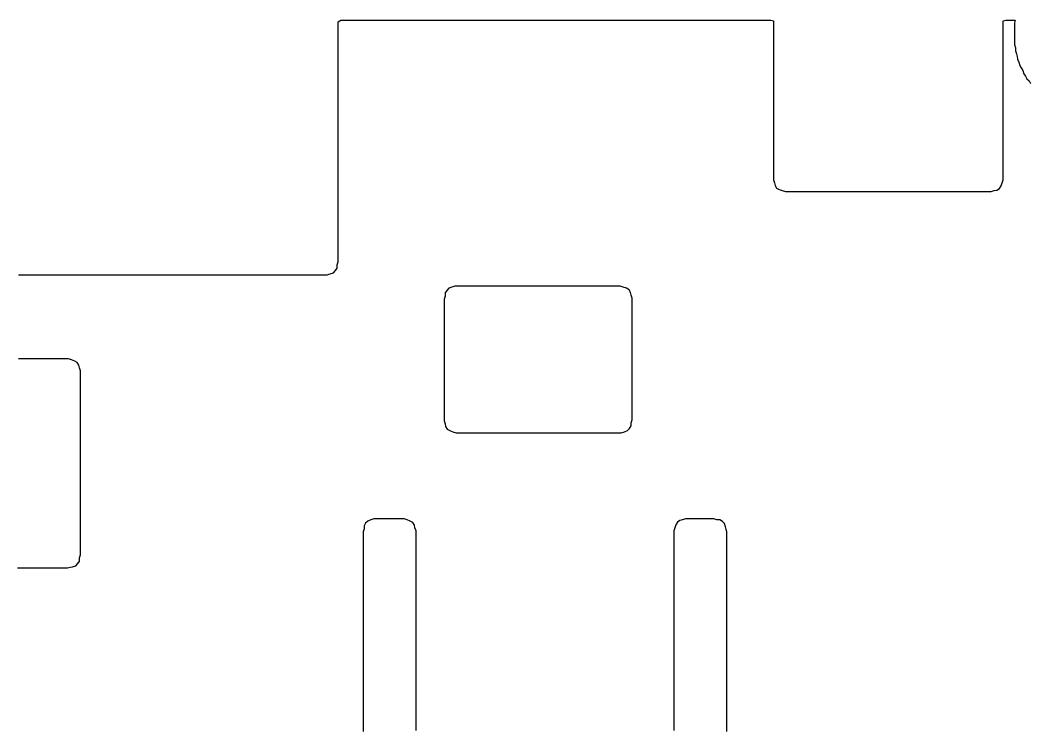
# Model space of a CAD drawing. Header units: metres. Extents: x 1 to 276, y -106 to -1.
# Drawn here: x 113.23 to 161.81, y -37.42 to -3.27 of the extents above; entities that cross this region are included whole.
import ezdxf

# ---------------------------------------------------------------- set-up
doc = ezdxf.new("R2010")
doc.units = ezdxf.units.M

msp = doc.modelspace()

# ---------------------------------------------------------------- linework, layer by layer
at = {"layer": 'PORON'}
for points in [[(113.15, -15.525), (113.3, -15.525), (113.45, -15.525), (113.6, -15.525), (113.75, -15.525), (113.9, -15.525), (114.05, -15.525), (114.2, -15.525), (114.35, -15.525), (114.5, -15.525), (114.65, -15.525), (114.8, -15.525), (114.95, -15.525), (115.1, -15.525), (115.25, -15.525), (115.4, -15.525), (115.55, -15.525), (115.7, -15.525), (115.85, -15.525), (116, -15.525), (116.15, -15.525), (116.3, -15.525), (116.45, -15.525), (116.6, -15.525), (116.75, -15.525), (116.9, -15.525), (117.05, -15.525), (117.2, -15.525), (117.35, -15.525), (117.5, -15.525), (117.65, -15.525), (117.8, -15.525), (117.95, -15.525), (118.1, -15.525), (118.25, -15.525), (118.4, -15.525), (118.55, -15.525), (118.7, -15.525), (118.85, -15.525), (119, -15.525), (119.15, -15.525), (119.3, -15.525), (119.45, -15.525), (119.6, -15.525), (119.75, -15.525), (119.9, -15.525), (120.05, -15.525), (120.2, -15.525), (120.35, -15.525), (120.5, -15.525), (120.65, -15.525), (120.8, -15.525), (120.95, -15.525), (121.1, -15.525), (121.25, -15.525), (121.4, -15.525), (121.55, -15.525), (121.7, -15.525), (121.85, -15.525), (122, -15.525), (122.15, -15.525), (122.3, -15.525), (122.45, -15.525), (122.6, -15.525), (122.75, -15.525), (122.9, -15.525), (123.05, -15.525), (123.2, -15.525), (123.35, -15.525), (123.5, -15.525), (123.65, -15.525), (123.8, -15.525), (123.95, -15.525), (124.1, -15.525), (124.25, -15.525), (124.4, -15.525), (124.55, -15.525), (124.7, -15.525), (124.85, -15.525), (125, -15.525), (125.15, -15.525), (125.3, -15.525), (125.45, -15.525), (125.6, -15.525), (125.75, -15.525), (125.9, -15.525), (126.05, -15.525), (126.2, -15.525), (126.35, -15.525), (126.5, -15.525), (126.65, -15.525), (126.8, -15.525), (126.95, -15.525), (127.1, -15.525), (127.25, -15.525), (127.4, -15.525), (127.55, -15.525), (127.7, -15.525), (127.85, -15.525), (128, -15.525), (128.15, -15.475), (128.3, -15.425), (128.4, -15.325), (128.475, -15.2), (128.475, -15.05), (128.525, -14.9), (128.525, -14.75), (128.525, -14.6), (128.525, -14.45), (128.525, -14.3), (128.525, -14.15), (128.525, -14), (128.525, -13.85), (128.525, -13.7), (128.525, -13.55), (128.525, -13.4), (128.525, -13.25), (128.525, -13.1), (128.525, -12.95), (128.525, -12.8), (128.525, -12.65), (128.525, -12.5), (128.525, -12.35), (128.525, -12.2), (128.525, -12.05), (128.525, -11.9), (128.525, -11.75), (128.525, -11.6), (128.525, -11.45), (128.525, -11.3), (128.525, -11.15), (128.525, -11), (128.525, -10.85), (128.525, -10.7), (128.525, -10.55), (128.525, -10.4), (128.525, -10.25), (128.525, -10.1), (128.525, -9.95), (128.525, -9.8), (128.525, -9.65), (128.525, -9.5), (128.525, -9.35), (128.525, -9.2), (128.525, -9.05), (128.525, -8.9), (128.525, -8.75), (128.525, -8.6), (128.525, -8.45), (128.525, -8.3), (128.525, -8.15), (128.525, -8), (128.525, -7.85), (128.525, -7.7), (128.525, -7.55), (128.525, -7.4), (128.525, -7.25), (128.525, -7.1), (128.525, -6.95), (128.525, -6.8), (128.525, -6.65), (128.525, -6.5), (128.525, -6.35), (128.525, -6.2), (128.525, -6.05), (128.525, -5.9), (128.525, -5.75), (128.525, -5.6), (128.525, -5.45), (128.525, -5.3), (128.525, -5.15), (128.525, -5), (128.525, -4.85), (128.525, -4.7), (128.525, -4.55), (128.525, -4.4), (128.525, -4.25), (128.525, -4.1), (128.525, -3.95), (128.525, -3.8), (128.525, -3.65), (128.525, -3.5), (128.525, -3.35), (128.65, -3.275), (128.8, -3.275), (128.95, -3.275), (129.1, -3.275), (129.25, -3.275), (129.4, -3.275), (129.55, -3.275), (129.7, -3.275), (129.85, -3.275), (130, -3.275), (130.15, -3.275), (130.3, -3.275), (130.45, -3.275), (130.6, -3.275), (130.75, -3.275), (130.9, -3.275), (131.05, -3.275), (131.2, -3.275), (131.35, -3.275), (131.5, -3.275), (131.65, -3.275), (131.8, -3.275), (131.95, -3.275), (132.1, -3.275), (132.25, -3.275), (132.4, -3.275), (132.55, -3.275), (132.7, -3.275), (132.85, -3.275), (133, -3.275), (133.15, -3.275), (133.3, -3.275), (133.45, -3.275), (133.6, -3.275), (133.75, -3.275), (133.9, -3.275), (134.05, -3.275), (134.2, -3.275), (134.35, -3.275), (134.5, -3.275), (134.65, -3.275), (134.8, -3.275), (134.95, -3.275), (135.1, -3.275), (135.25, -3.275), (135.4, -3.275), (135.55, -3.275), (135.7, -3.275), (135.85, -3.275), (136, -3.275), (136.15, -3.275), (136.3, -3.275), (136.45, -3.275), (136.6, -3.275), (136.75, -3.275), (136.9, -3.275), (137.05, -3.275), (137.2, -3.275), (137.35, -3.275), (137.5, -3.275), (137.65, -3.275), (137.8, -3.275), (137.95, -3.275), (138.1, -3.275), (138.25, -3.275), (138.4, -3.275), (138.55, -3.275), (138.7, -3.275), (138.85, -3.275), (139, -3.275), (139.15, -3.275), (139.3, -3.275), (139.45, -3.275), (139.6, -3.275), (139.75, -3.275), (139.9, -3.275), (140.05, -3.275), (140.2, -3.275), (140.35, -3.275), (140.5, -3.275), (140.65, -3.275), (140.8, -3.275), (140.95, -3.275), (141.1, -3.275), (141.25, -3.275), (141.4, -3.275), (141.55, -3.275), (141.7, -3.275), (141.85, -3.275), (142, -3.275), (142.15, -3.275), (142.3, -3.275), (142.45, -3.275), (142.6, -3.275), (142.75, -3.275), (142.9, -3.275), (143.05, -3.275), (143.2, -3.275), (143.35, -3.275), (143.5, -3.275), (143.65, -3.275), (143.8, -3.275), (143.95, -3.275), (144.1, -3.275), (144.25, -3.275), (144.4, -3.275), (144.55, -3.275), (144.7, -3.275), (144.85, -3.275), (145, -3.275), (145.15, -3.275), (145.3, -3.275), (145.45, -3.275), (145.6, -3.275), (145.75, -3.275), (145.9, -3.275), (146.05, -3.275), (146.2, -3.275), (146.35, -3.275), (146.5, -3.275), (146.65, -3.275), (146.8, -3.275), (146.95, -3.275), (147.1, -3.275), (147.25, -3.275), (147.4, -3.275), (147.55, -3.275), (147.7, -3.275), (147.85, -3.275), (148, -3.275), (148.15, -3.275), (148.3, -3.275), (148.45, -3.275), (148.6, -3.275), (148.75, -3.275), (148.9, -3.275), (149.05, -3.275), (149.2, -3.275), (149.35, -3.275), (149.475, -3.3), (149.475, -3.45), (149.475, -3.6), (149.475, -3.75), (149.475, -3.9), (149.475, -4.05), (149.475, -4.2), (149.475, -4.35), (149.475, -4.5), (149.475, -4.65), (149.475, -4.8), (149.475, -4.95), (149.475, -5.1), (149.475, -5.25), (149.475, -5.4), (149.475, -5.55), (149.475, -5.7), (149.475, -5.85), (149.475, -6), (149.475, -6.15), (149.475, -6.3), (149.475, -6.45), (149.475, -6.6), (149.475, -6.75), (149.475, -6.9), (149.475, -7.05), (149.475, -7.2), (149.475, -7.35), (149.475, -7.5), (149.475, -7.65), (149.475, -7.8), (149.475, -7.95), (149.475, -8.1), (149.475, -8.25), (149.475, -8.4), (149.475, -8.55), (149.475, -8.7), (149.475, -8.85), (149.475, -9), (149.475, -9.15), (149.475, -9.3), (149.475, -9.45), (149.475, -9.6), (149.475, -9.75), (149.475, -9.9), (149.475, -10.05), (149.475, -10.2), (149.475, -10.35), (149.475, -10.5), (149.475, -10.65), (149.475, -10.8), (149.475, -10.95), (149.525, -11.1), (149.55, -11.225), (149.625, -11.35), (149.75, -11.425), (149.9, -11.475), (150.05, -11.525), (150.2, -11.525), (150.35, -11.525), (150.5, -11.525), (150.65, -11.525), (150.8, -11.525), (150.95, -11.525), (151.1, -11.525), (151.25, -11.525), (151.4, -11.525), (151.55, -11.525), (151.7, -11.525), (151.85, -11.525), (152, -11.525), (152.15, -11.525), (152.3, -11.525), (152.45, -11.525), (152.6, -11.525), (152.75, -11.525), (152.9, -11.525), (153.05, -11.525), (153.2, -11.525), (153.35, -11.525), (153.5, -11.525), (153.65, -11.525), (153.8, -11.525), (153.95, -11.525), (154.1, -11.525), (154.25, -11.525), (154.4, -11.525), (154.55, -11.525), (154.7, -11.525), (154.85, -11.525), (155, -11.525), (155.15, -11.525), (155.3, -11.525), (155.45, -11.525), (155.6, -11.525), (155.75, -11.525), (155.9, -11.525), (156.05, -11.525), (156.2, -11.525), (156.35, -11.525), (156.5, -11.525), (156.65, -11.525), (156.8, -11.525), (156.95, -11.525), (157.1, -11.525), (157.25, -11.525), (157.4, -11.525), (157.55, -11.525), (157.7, -11.525), (157.85, -11.525), (158, -11.525), (158.15, -11.525), (158.3, -11.525), (158.45, -11.525), (158.6, -11.525), (158.75, -11.525), (158.9, -11.525), (159.05, -11.525), (159.2, -11.525), (159.35, -11.525), (159.5, -11.525), (159.65, -11.525), (159.8, -11.525), (159.95, -11.525), (160.1, -11.475), (160.225, -11.45), (160.35, -11.375), (160.425, -11.25), (160.475, -11.1), (160.525, -10.95), (160.525, -10.8), (160.525, -10.65), (160.525, -10.5), (160.525, -10.35), (160.525, -10.2), (160.525, -10.05), (160.525, -9.9), (160.525, -9.75), (160.525, -9.6), (160.525, -9.45), (160.525, -9.3), (160.525, -9.15), (160.525, -9), (160.525, -8.85), (160.525, -8.7), (160.525, -8.55), (160.525, -8.4), (160.525, -8.25), (160.525, -8.1), (160.525, -7.95), (160.525, -7.8), (160.525, -7.65), (160.525, -7.5), (160.525, -7.35), (160.525, -7.2), (160.525, -7.05), (160.525, -6.9), (160.525, -6.75), (160.525, -6.6), (160.525, -6.45), (160.525, -6.3), (160.525, -6.15), (160.525, -6), (160.525, -5.85), (160.525, -5.7), (160.525, -5.55), (160.525, -5.4), (160.525, -5.25), (160.525, -5.1), (160.525, -4.95), (160.525, -4.8), (160.525, -4.65), (160.525, -4.5), (160.525, -4.35), (160.525, -4.2), (160.525, -4.05), (160.525, -3.9), (160.525, -3.75), (160.525, -3.6), (160.525, -3.45), (160.525, -3.3), (160.65, -3.275), (160.8, -3.275), (160.95, -3.275), (161.1, -3.275), (161.075, -3.4), (161.075, -3.55), (161.075, -3.7), (161.075, -3.85), (161.075, -4), (161.075, -4.15), (161.075, -4.3), (161.075, -4.45), (161.125, -4.6), (161.125, -4.75), (161.175, -4.9), (161.2, -5.025), (161.225, -5.15), (161.275, -5.3), (161.325, -5.45), (161.4, -5.575), (161.475, -5.7), (161.525, -5.85), (161.6, -5.975), (161.675, -6.1), (161.775, -6.2), (161.85, -6.325)], [(113.1, -29.625), (113.25, -29.625), (113.4, -29.625), (113.55, -29.625), (113.7, -29.625), (113.85, -29.625), (114, -29.625), (114.15, -29.625), (114.3, -29.625), (114.45, -29.625), (114.6, -29.625), (114.75, -29.625), (114.9, -29.625), (115.05, -29.625), (115.2, -29.625), (115.35, -29.625), (115.5, -29.625), (115.625, -29.6), (115.75, -29.575), (115.9, -29.525), (116, -29.425), (116.075, -29.3), (116.075, -29.15), (116.125, -29), (116.125, -28.85), (116.125, -28.7), (116.125, -28.55), (116.125, -28.4), (116.125, -28.25), (116.125, -28.1), (116.125, -27.95), (116.125, -27.8), (116.125, -27.65), (116.125, -27.5), (116.125, -27.35), (116.125, -27.2), (116.125, -27.05), (116.125, -26.9), (116.125, -26.75), (116.125, -26.6), (116.125, -26.45), (116.125, -26.3), (116.125, -26.15), (116.125, -26), (116.125, -25.85), (116.125, -25.7), (116.125, -25.55), (116.125, -25.4), (116.125, -25.25), (116.125, -25.1), (116.125, -24.95), (116.125, -24.8), (116.125, -24.65), (116.125, -24.5), (116.125, -24.35), (116.125, -24.2), (116.125, -24.05), (116.125, -23.9), (116.125, -23.75), (116.125, -23.6), (116.125, -23.45), (116.125, -23.3), (116.125, -23.15), (116.125, -23), (116.125, -22.85), (116.125, -22.7), (116.125, -22.55), (116.125, -22.4), (116.125, -22.25), (116.125, -22.1), (116.125, -21.95), (116.125, -21.8), (116.125, -21.65), (116.125, -21.5), (116.125, -21.35), (116.125, -21.2), (116.125, -21.05), (116.125, -20.9), (116.125, -20.75), (116.125, -20.6), (116.125, -20.45), (116.125, -20.3), (116.125, -20.15), (116.075, -20), (116.05, -19.875), (115.975, -19.75), (115.85, -19.675), (115.7, -19.625), (115.55, -19.575), (115.4, -19.575), (115.25, -19.575), (115.1, -19.575), (114.95, -19.575), (114.8, -19.575), (114.65, -19.575), (114.5, -19.575), (114.35, -19.575), (114.2, -19.575), (114.05, -19.575), (113.9, -19.575), (113.75, -19.575), (113.6, -19.575), (113.45, -19.575), (113.3, -19.575), (113.15, -19.575)], [(132.275, -37.45), (132.275, -37.3), (132.275, -37.15), (132.275, -37), (132.275, -36.85), (132.275, -36.7), (132.275, -36.55), (132.275, -36.4), (132.275, -36.25), (132.275, -36.1), (132.275, -35.95), (132.275, -35.8), (132.275, -35.65), (132.275, -35.5), (132.275, -35.35), (132.275, -35.2), (132.275, -35.05), (132.275, -34.9), (132.275, -34.75), (132.275, -34.6), (132.275, -34.45), (132.275, -34.3), (132.275, -34.15), (132.275, -34), (132.275, -33.85), (132.275, -33.7), (132.275, -33.55), (132.275, -33.4), (132.275, -33.25), (132.275, -33.1), (132.275, -32.95), (132.275, -32.8), (132.275, -32.65), (132.275, -32.5), (132.275, -32.35), (132.275, -32.2), (132.275, -32.05), (132.275, -31.9), (132.275, -31.75), (132.275, -31.6), (132.275, -31.45), (132.275, -31.3), (132.275, -31.15), (132.275, -31), (132.275, -30.85), (132.275, -30.7), (132.275, -30.55), (132.275, -30.4), (132.275, -30.25), (132.275, -30.1), (132.275, -29.95), (132.275, -29.8), (132.275, -29.65), (132.275, -29.5), (132.275, -29.35), (132.275, -29.2), (132.275, -29.05), (132.275, -28.9), (132.275, -28.75), (132.275, -28.6), (132.275, -28.45), (132.275, -28.3), (132.275, -28.15), (132.275, -28), (132.275, -27.85), (132.225, -27.7), (132.2, -27.575), (132.125, -27.45), (132, -27.375), (131.85, -27.325), (131.7, -27.275), (131.55, -27.275), (131.4, -27.275), (131.25, -27.275), (131.1, -27.275), (130.95, -27.275), (130.8, -27.275), (130.65, -27.275), (130.5, -27.275), (130.35, -27.275), (130.25, -27.275), (130.25, -27.275), (130.1, -27.325), (129.95, -27.375), (129.85, -27.475), (129.775, -27.6), (129.775, -27.75), (129.725, -27.9), (129.725, -28.05), (129.725, -28.2), (129.725, -28.35), (129.725, -28.5), (129.725, -28.65), (129.725, -28.8), (129.725, -28.95), (129.725, -29.1), (129.725, -29.25), (129.725, -29.4), (129.725, -29.55), (129.725, -29.7), (129.725, -29.85), (129.725, -30), (129.725, -30.15), (129.725, -30.3), (129.725, -30.45), (129.725, -30.6), (129.725, -30.75), (129.725, -30.9), (129.725, -31.05), (129.725, -31.2), (129.725, -31.35), (129.725, -31.5), (129.725, -31.65), (129.725, -31.8), (129.725, -31.95), (129.725, -32.1), (129.725, -32.25), (129.725, -32.4), (129.725, -32.55), (129.725, -32.7), (129.725, -32.85), (129.725, -33), (129.725, -33.15), (129.725, -33.3), (129.725, -33.45), (129.725, -33.6), (129.725, -33.75), (129.725, -33.9), (129.725, -34.05), (129.725, -34.2), (129.725, -34.35), (129.725, -34.5), (129.725, -34.65), (129.725, -34.8), (129.725, -34.95), (129.725, -35.1), (129.725, -35.25), (129.725, -35.4), (129.725, -35.55), (129.725, -35.7), (129.725, -35.85), (129.725, -36), (129.725, -36.15), (129.725, -36.3), (129.725, -36.45), (129.725, -36.6), (129.725, -36.75), (129.725, -36.9), (129.725, -37.05), (129.725, -37.2), (129.725, -37.35), (129.725, -37.5)], [(147.225, -37.5), (147.225, -37.35), (147.225, -37.2), (147.225, -37.05), (147.225, -36.9), (147.225, -36.75), (147.225, -36.6), (147.225, -36.45), (147.225, -36.3), (147.225, -36.15), (147.225, -36), (147.225, -35.85), (147.225, -35.7), (147.225, -35.55), (147.225, -35.4), (147.225, -35.25), (147.225, -35.1), (147.225, -34.95), (147.225, -34.8), (147.225, -34.65), (147.225, -34.5), (147.225, -34.35), (147.225, -34.2), (147.225, -34.05), (147.225, -33.9), (147.225, -33.75), (147.225, -33.6), (147.225, -33.45), (147.225, -33.3), (147.225, -33.15), (147.225, -33), (147.225, -32.85), (147.225, -32.7), (147.225, -32.55), (147.225, -32.4), (147.225, -32.25), (147.225, -32.1), (147.225, -31.95), (147.225, -31.8), (147.225, -31.65), (147.225, -31.5), (147.225, -31.35), (147.225, -31.2), (147.225, -31.05), (147.225, -30.9), (147.225, -30.75), (147.225, -30.6), (147.225, -30.45), (147.225, -30.3), (147.225, -30.15), (147.225, -30), (147.225, -29.85), (147.225, -29.7), (147.225, -29.55), (147.225, -29.4), (147.225, -29.25), (147.225, -29.1), (147.225, -28.95), (147.225, -28.8), (147.225, -28.65), (147.225, -28.5), (147.225, -28.35), (147.225, -28.2), (147.225, -28.05), (147.225, -27.9), (147.2, -27.775), (147.175, -27.65), (147.125, -27.5), (147.025, -27.4), (146.9, -27.325), (146.75, -27.325), (146.6, -27.275), (146.45, -27.275), (146.3, -27.275), (146.15, -27.275), (146, -27.275), (145.85, -27.275), (145.7, -27.275), (145.55, -27.275), (145.4, -27.275), (145.25, -27.275), (145.1, -27.325), (144.975, -27.35), (144.85, -27.425), (144.775, -27.55), (144.725, -27.7), (144.675, -27.85), (144.675, -28), (144.675, -28.15), (144.675, -28.3), (144.675, -28.45), (144.675, -28.6), (144.675, -28.75), (144.675, -28.9), (144.675, -29.05), (144.675, -29.2), (144.675, -29.35), (144.675, -29.5), (144.675, -29.65), (144.675, -29.8), (144.675, -29.95), (144.675, -30.1), (144.675, -30.25), (144.675, -30.4), (144.675, -30.55), (144.675, -30.7), (144.675, -30.85), (144.675, -31), (144.675, -31.15), (144.675, -31.3), (144.675, -31.45), (144.675, -31.6), (144.675, -31.75), (144.675, -31.9), (144.675, -32.05), (144.675, -32.2), (144.675, -32.35), (144.675, -32.5), (144.675, -32.65), (144.675, -32.8), (144.675, -32.95), (144.675, -33.1), (144.675, -33.25), (144.675, -33.4), (144.675, -33.55), (144.675, -33.7), (144.675, -33.85), (144.675, -34), (144.675, -34.15), (144.675, -34.3), (144.675, -34.45), (144.675, -34.6), (144.675, -34.75), (144.675, -34.9), (144.675, -35.05), (144.675, -35.2), (144.675, -35.35), (144.675, -35.5), (144.675, -35.65), (144.675, -35.8), (144.675, -35.95), (144.675, -36.1), (144.675, -36.25), (144.675, -36.4), (144.675, -36.55), (144.675, -36.7), (144.675, -36.85), (144.675, -37), (144.675, -37.15), (144.675, -37.3), (144.675, -37.45)]]:
    msp.add_lwpolyline(points, dxfattribs=at)
msp.add_lwpolyline([(134.15, -16.075), (134, -16.125), (133.85, -16.175), (133.75, -16.275), (133.675, -16.4), (133.675, -16.55), (133.625, -16.7), (133.625, -16.85), (133.625, -17), (133.625, -17.15), (133.625, -17.3), (133.625, -17.45), (133.625, -17.6), (133.625, -17.75), (133.625, -17.9), (133.625, -18.05), (133.625, -18.2), (133.625, -18.35), (133.625, -18.5), (133.625, -18.65), (133.625, -18.8), (133.625, -18.95), (133.625, -19.1), (133.625, -19.25), (133.625, -19.4), (133.625, -19.55), (133.625, -19.7), (133.625, -19.85), (133.625, -20), (133.625, -20.15), (133.625, -20.3), (133.625, -20.45), (133.625, -20.6), (133.625, -20.75), (133.625, -20.9), (133.625, -21.05), (133.625, -21.2), (133.625, -21.35), (133.625, -21.5), (133.625, -21.65), (133.625, -21.8), (133.625, -21.95), (133.625, -22.1), (133.625, -22.25), (133.625, -22.4), (133.625, -22.55), (133.675, -22.7), (133.7, -22.825), (133.775, -22.95), (133.9, -23.025), (134.05, -23.075), (134.2, -23.125), (134.35, -23.125), (134.5, -23.125), (134.65, -23.125), (134.8, -23.125), (134.95, -23.125), (135.1, -23.125), (135.25, -23.125), (135.4, -23.125), (135.55, -23.125), (135.7, -23.125), (135.85, -23.125), (136, -23.125), (136.15, -23.125), (136.3, -23.125), (136.45, -23.125), (136.6, -23.125), (136.75, -23.125), (136.9, -23.125), (137.05, -23.125), (137.2, -23.125), (137.35, -23.125), (137.5, -23.125), (137.65, -23.125), (137.8, -23.125), (137.95, -23.125), (138.1, -23.125), (138.25, -23.125), (138.4, -23.125), (138.55, -23.125), (138.7, -23.125), (138.85, -23.125), (139, -23.125), (139.15, -23.125), (139.3, -23.125), (139.45, -23.125), (139.6, -23.125), (139.75, -23.125), (139.9, -23.125), (140.05, -23.125), (140.2, -23.125), (140.35, -23.125), (140.5, -23.125), (140.65, -23.125), (140.8, -23.125), (140.95, -23.125), (141.1, -23.125), (141.25, -23.125), (141.4, -23.125), (141.55, -23.125), (141.7, -23.125), (141.85, -23.125), (142, -23.125), (142.15, -23.125), (142.3, -23.075), (142.45, -23.025), (142.55, -22.925), (142.625, -22.8), (142.625, -22.65), (142.675, -22.5), (142.675, -22.35), (142.675, -22.2), (142.675, -22.05), (142.675, -21.9), (142.675, -21.75), (142.675, -21.6), (142.675, -21.45), (142.675, -21.3), (142.675, -21.15), (142.675, -21), (142.675, -20.85), (142.675, -20.7), (142.675, -20.55), (142.675, -20.4), (142.675, -20.25), (142.675, -20.1), (142.675, -19.95), (142.675, -19.8), (142.675, -19.65), (142.675, -19.5), (142.675, -19.35), (142.675, -19.2), (142.675, -19.05), (142.675, -18.9), (142.675, -18.75), (142.675, -18.6), (142.675, -18.45), (142.675, -18.3), (142.675, -18.15), (142.675, -18), (142.675, -17.85), (142.675, -17.7), (142.675, -17.55), (142.675, -17.4), (142.675, -17.25), (142.675, -17.1), (142.675, -16.95), (142.675, -16.8), (142.675, -16.65), (142.625, -16.5), (142.6, -16.375), (142.525, -16.25), (142.4, -16.175), (142.25, -16.125), (142.1, -16.075), (141.95, -16.075), (141.8, -16.075), (141.65, -16.075), (141.5, -16.075), (141.35, -16.075), (141.2, -16.075), (141.05, -16.075), (140.9, -16.075), (140.75, -16.075), (140.6, -16.075), (140.45, -16.075), (140.3, -16.075), (140.15, -16.075), (140, -16.075), (139.85, -16.075), (139.7, -16.075), (139.55, -16.075), (139.4, -16.075), (139.25, -16.075), (139.1, -16.075), (138.95, -16.075), (138.8, -16.075), (138.65, -16.075), (138.5, -16.075), (138.35, -16.075), (138.2, -16.075), (138.05, -16.075), (137.9, -16.075), (137.75, -16.075), (137.6, -16.075), (137.45, -16.075), (137.3, -16.075), (137.15, -16.075), (137, -16.075), (136.85, -16.075), (136.7, -16.075), (136.55, -16.075), (136.4, -16.075), (136.25, -16.075), (136.1, -16.075), (135.95, -16.075), (135.8, -16.075), (135.65, -16.075), (135.5, -16.075), (135.35, -16.075), (135.2, -16.075), (135.05, -16.075), (134.9, -16.075), (134.75, -16.075), (134.6, -16.075), (134.45, -16.075), (134.3, -16.075), (134.15, -16.075)], close=True, dxfattribs=at)

doc.saveas('drawing.dxf')
